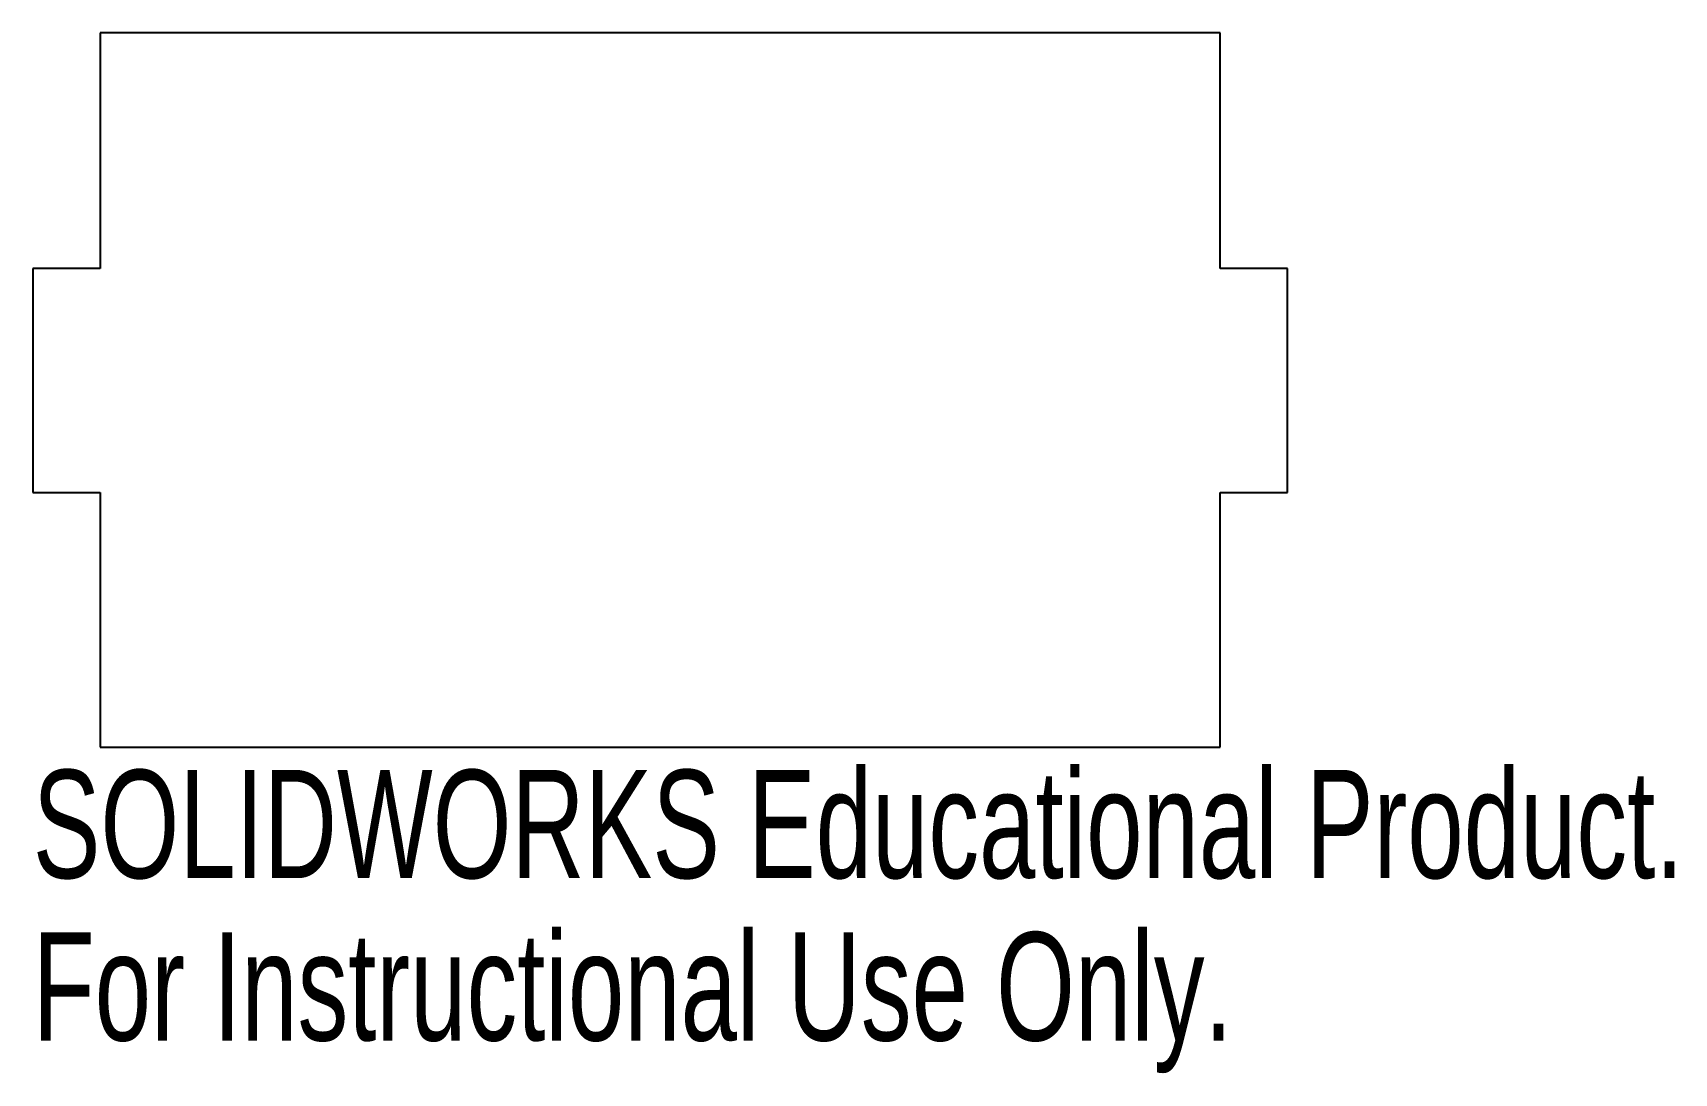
# Model space of a CAD drawing. Header units: millimetres. Extents: x -3 to 70.3, y -14.6 to 31.9.
import ezdxf

# ---------------------------------------------------------------- set-up
doc = ezdxf.new("R2010")
doc.units = ezdxf.units.MM
doc.styles.add('SLDTEXTSTYLE0', font='TXT', dxfattribs={"width": 0.7})

msp = doc.modelspace()

# ---------------------------------------------------------------- linework, layer by layer
at = {"color": 7, "linetype": 'Continuous', "lineweight": 25}
for p, q in [((50, 31.89), (0, 31.89)), ((0, 31.89), (0, 21.36)), ((50, 21.36), (50, 31.89)), ((0, 21.36), (-3, 21.36)), ((-3, 21.36), (-3, 11.36)), ((53, 21.36), (50, 21.36)), ((53, 11.36), (53, 21.36)), ((-3, 11.36), (0, 11.36)), ((0, 11.36), (0, 0)), ((50, 0), (50, 11.36)), ((50, 11.36), (53, 11.36)), ((0, 0), (50, 0))]:
    msp.add_line(p, q, dxfattribs=at)

# ---------------------------------------------------------------- texts
at = {"color": 7, "linetype": 'Continuous', "char_height": 4.83362, "attachment_point": 1, "style": 'SLDTEXTSTYLE0'}
for s, insert in [('SOLIDWORKS Educational Product.', (-3, -1.02)), ('For Instructional Use Only.', (-3, -8.27))]:
    msp.add_mtext(s, dxfattribs=dict(at, insert=insert))

doc.saveas('drawing.dxf')
